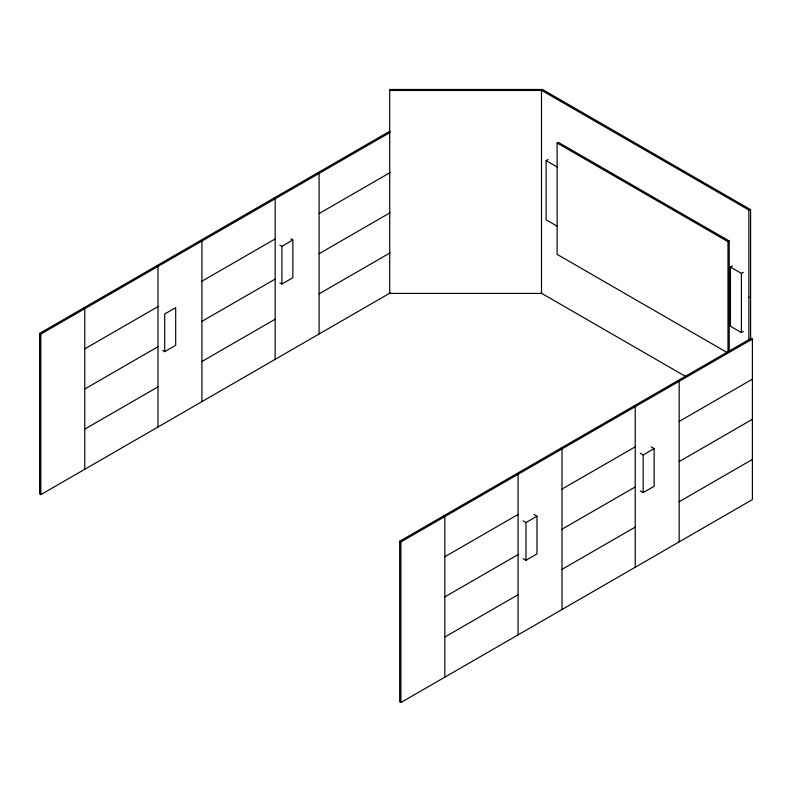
<?xml version="1.0" encoding="UTF-8"?>
<svg xmlns="http://www.w3.org/2000/svg" width="792" height="792" viewBox="0 0 792 792"><rect width="100%" height="100%" fill="white"/><g stroke="black" fill="none" stroke-linecap="round" stroke-linejoin="round"><path stroke-width="1.19" d="M390.218 292.931L40.818 494.653L39.6 493.951L39.6 333.382L390.06 131.046M39.6 333.382L40.818 334.085L390.218 132.373M84.764 348.866L157.994 306.583M201.93 281.209L275.171 238.936M319.107 213.563L390.218 172.507M279.923 245.203L281.883 246.332L292.862 239.986L292.862 277.695L281.883 284.031L279.923 282.902M84.764 389.001L157.994 346.728M201.93 321.354L275.171 279.071M319.107 253.707L390.218 212.652M164.706 351.678L175.695 345.342L175.695 307.642L164.706 313.978L164.706 351.678L162.756 350.559M726.917 352.4L557.113 254.361L557.113 143.025L558.33 142.312L729.214 240.976L729.214 351.074M557.113 226.175L546.124 219.829L546.124 160.637L548.084 159.509M84.764 429.145L157.994 386.862M201.93 361.498L275.171 319.216M319.107 293.852L390.218 252.796M557.113 143.025L727.987 241.679L729.214 240.976M743.371 331.452L741.411 332.581L730.432 326.235L730.432 267.043L732.382 265.914M730.432 267.043L741.411 273.388L743.371 272.26M399.663 541.263L751.182 338.313L752.4 339.025L752.4 499.594L400.881 702.534L399.663 701.831L399.663 541.263L400.881 541.966L752.4 339.025M444.827 556.746L518.057 514.463M561.993 489.09L635.224 446.817M679.17 421.443L752.4 379.16M523.057 520.879L525.987 522.562L536.976 516.226L536.976 553.925L525.987 560.271L523.057 558.578M640.233 453.222L643.163 454.915L654.143 448.579L654.143 486.278L643.163 492.614L640.233 490.931M444.827 596.881L518.057 554.608M561.993 529.234L635.224 486.951M679.17 461.587L752.4 419.305M444.827 637.025L518.057 594.742M561.993 569.379L635.224 527.096M679.17 501.732L752.4 459.449M389.694 90.456L541.5 90.456M748.866 297.267L750.588 297.267M546.124 160.637L557.113 166.983M541.243 293.119L685.634 376.477M317.889 172.715L319.107 173.418L319.107 333.986M677.942 380.596L679.17 381.298L679.17 541.867M273.943 198.089L275.171 198.792L275.171 359.36M634.006 405.969L635.224 406.672L635.224 567.24M290.912 238.867L292.862 239.986M651.212 446.886L654.143 448.579M200.713 240.372L201.93 241.075L201.93 401.643M560.776 448.242L561.993 448.955L561.993 609.523M156.776 265.736L157.994 266.439L157.994 427.007M516.829 473.616L518.057 474.319L518.057 634.887M534.046 514.533L536.976 516.226M83.536 308.019L84.764 308.722L84.764 469.29M443.599 515.899L444.827 516.602L444.827 677.17M750.588 340.58L750.588 209.623L748.866 209.623L748.866 340.58M741.411 273.388L741.411 332.581M727.987 241.679L727.987 351.777M643.163 454.915L643.163 492.614M525.987 522.562L525.987 560.271M400.881 541.966L400.881 702.534M281.883 246.332L281.883 284.031M40.818 334.085L40.818 494.653M542.471 89.466L541.243 90.169L748.737 209.969L749.955 209.256L542.471 89.466M541.5 89.466L389.694 89.466L389.694 293.406L541.5 293.406L541.5 89.466"/></g></svg>
